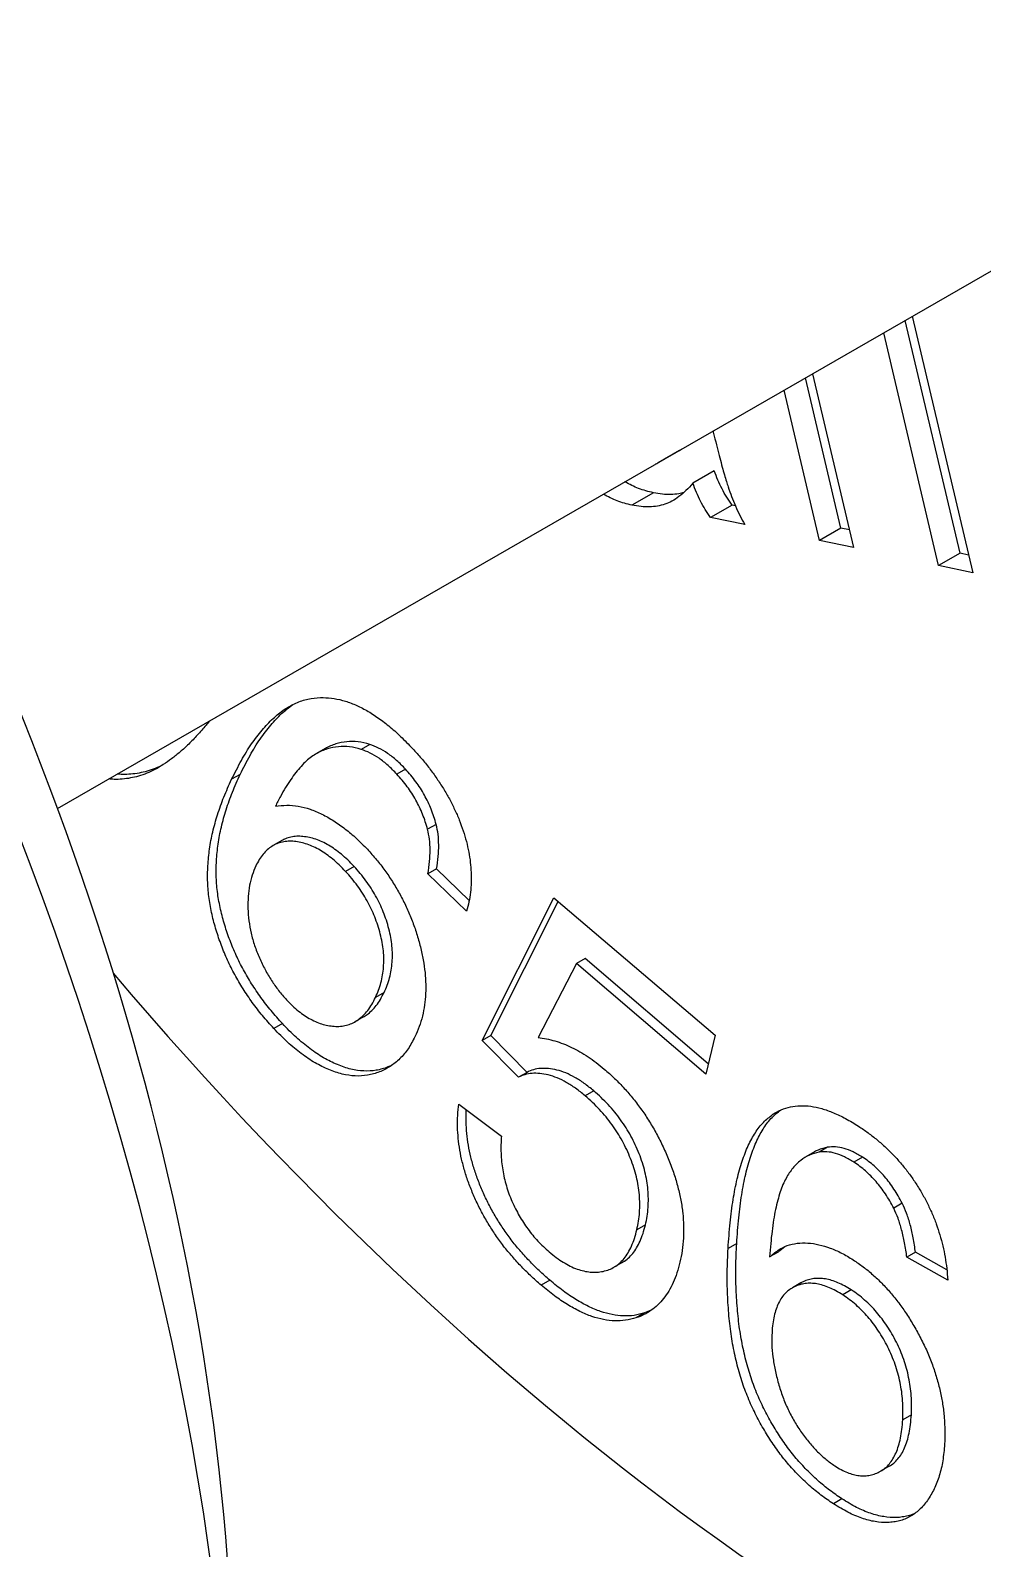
# Model space of a CAD drawing. Header units: millimetres. Extents: x 0 to 7722, y 0 to 5460.
# Drawn here: x 4571.55 to 4575.53, y 3546 to 3552.35 of the extents above; entities that cross this region are included whole.
import ezdxf

# ---------------------------------------------------------------- set-up
doc = ezdxf.new("R2010")
doc.units = ezdxf.units.MM
doc.header["$LTSCALE"] = 5
doc.layers.get('0').update_dxf_attribs({"linetype": 'CONTINUOUS'})

# ---------------------------------------------------------------- blocks, each defined once
blk = doc.blocks.new('RWFWFWEWEFWEFWEF')
for p, q in [((61.1608, -85.1669), (66.2804, -82.2188)), ((64.9332, -84.0999), (64.7038, -83.1266)), ((64.7334, -83.1096), (64.9861, -84.1817)), ((64.8434, -84.1516), (64.614, -83.1784)), ((64.4354, -83.9947), (64.2873, -83.3665)), ((64.3169, -83.3494), (64.4883, -84.0765)), ((64.3456, -84.0464), (64.1975, -83.4182)), ((63.7609, -83.6701), (63.6711, -83.7218)), ((63.9061, -83.7558), (63.8163, -83.8075)), ((63.6517, -83.8472), (63.5619, -83.8989)), ((63.9804, -83.8985), (63.8906, -83.9502)), ((64.0333, -83.9804), (63.8906, -83.9502)), ((63.9942, -83.9014), (63.9804, -83.8985)), ((64.4354, -83.9947), (64.3456, -84.0464)), ((64.4708, -84.0021), (64.4354, -83.9947)), ((64.4883, -84.0765), (64.3456, -84.0464)), ((64.9332, -84.0999), (64.8434, -84.1516)), ((64.9686, -84.1073), (64.9332, -84.0999)), ((64.9861, -84.1817), (64.8434, -84.1516)), ((62.4659, -84.8988), (62.43, -84.9195)), ((62.2798, -84.9166), (62.2439, -84.9372)), ((61.925, -85.024), (61.8891, -85.0447)), ((62.6158, -85.0026), (62.5799, -85.0233)), ((62.7439, -85.2331), (62.7079, -85.2538)), ((62.0992, -85.3007), (62.0632, -85.3213)), ((62.4011, -85.409), (62.3651, -85.4297)), ((62.7454, -85.4189), (62.7095, -85.4396)), ((62.8708, -85.5965), (62.7095, -85.4396)), ((62.8817, -85.5514), (62.7454, -85.4189)), ((62.9362, -86.1361), (63.235, -85.5396)), ((63.235, -85.5396), (63.9092, -86.1148)), ((62.9721, -86.1155), (63.2529, -85.5549)), ((63.3299, -85.8148), (63.1694, -86.1235)), ((63.3658, -85.7941), (63.3299, -85.8148)), ((63.871, -86.2765), (63.3299, -85.8148)), ((63.8811, -86.2338), (63.3658, -85.7941)), ((62.5262, -85.9356), (62.4903, -85.9563)), ((62.4402, -86.0379), (62.4043, -86.0585)), ((62.1011, -86.0655), (62.0652, -86.0862)), ((62.9721, -86.1155), (62.9362, -86.1361)), ((63.0877, -86.2903), (62.9362, -86.1361)), ((63.1236, -86.2696), (62.9721, -86.1155)), ((63.9092, -86.1148), (63.871, -86.2765)), ((63.1236, -86.2696), (63.0877, -86.2903)), ((63.4022, -86.3469), (63.3663, -86.3675)), ((62.8381, -86.4019), (63.0164, -86.5358)), ((64.1778, -86.4298), (64.1495, -86.4461)), ((64.3252, -86.6015), (64.2892, -86.6222)), ((64.3796, -86.5825), (64.3437, -86.6032)), ((64.5257, -86.6242), (64.4898, -86.6449)), ((64.6917, -86.8168), (64.6557, -86.8375)), ((63.6182, -86.9069), (63.5822, -86.9276)), ((63.9996, -86.9849), (63.9637, -87.0056)), ((64.1733, -87.0206), (64.1374, -87.0413)), ((64.7468, -87.0217), (64.7109, -87.0424)), ((64.8814, -87.1376), (64.7109, -87.0424)), ((64.8779, -87.095), (64.7468, -87.0217)), ((63.5213, -87.0643), (63.4854, -87.085)), ((63.2188, -87.1386), (63.1829, -87.1592)), ((64.2683, -87.1494), (64.2324, -87.1701)), ((64.4787, -87.1791), (64.4428, -87.1997)), ((63.6146, -87.2749), (63.5787, -87.2956)), ((64.7295, -87.7012), (64.6935, -87.7219)), ((64.637, -87.9158), (64.601, -87.9365)), ((64.4396, -88.0523), (64.4037, -88.073))]:
    blk.add_line(p, q)
for centre, major_axis, start_param, end_param in [((68.9568, -77.8498), (-5.4885, 9.5309), 3.141593, 6.283185), ((65.1851, -80.0218), (-5.4885, 9.5309), 2.354261, 7.070517), ((64.8258, -80.2286), (-5.2349, 9.0906), 1.877073, 7.547705), ((55.1608, -85.7944), (4.7533, -8.2542), 0, 3.141593), ((64.8258, -80.2286), (-1.3864, 2.4075), 2.651007, 6.773771), ((55.7894, -85.4324), (4.3096, -7.4838), 0.787332, 2.354261)]:
    blk.add_ellipse(centre, major_axis=major_axis, ratio=0.578093, start_param=start_param, end_param=end_param)
for points, knots in [([(63.9007, -83.5891), (63.9024, -83.5962), (63.908, -83.6193), (63.9173, -83.6569), (63.9287, -83.7), (63.9385, -83.7379), (63.9477, -83.7708), (63.9559, -83.7985), (63.9655, -83.8286), (63.978, -83.8627), (63.9942, -83.9024), (64.0126, -83.9418), (64.0264, -83.9675), (64.0333, -83.9804)], [0.1880342, 0.1880342, 0.1880342, 0.1880342, 0.2323047, 0.3323234, 0.4218196, 0.5001431, 0.5679854, 0.6253447, 0.6716468, 0.7537577, 0.8358616, 0.9173808, 1, 1, 1, 1]), ([(63.7609, -83.6701), (63.7633, -83.6687), (63.7663, -83.6669), (63.7691, -83.665), (63.7697, -83.6646)], [0.49886988, 0.49886988, 0.49886988, 0.49886988, 0.53613204, 0.54476832, 0.54476832, 0.54476832, 0.54476832]), ([(63.6622, -83.7264), (63.6678, -83.7238), (63.6737, -83.7204), (63.6793, -83.7167), (63.6799, -83.7163)], [0.45438119, 0.45438119, 0.45438119, 0.45438119, 0.53613204, 0.54476832, 0.54476832, 0.54476832, 0.54476832]), ([(63.9804, -83.8985), (63.9728, -83.8876), (63.9577, -83.8658), (63.9378, -83.8307), (63.9202, -83.7938), (63.9108, -83.7686), (63.9061, -83.7558)], [0, 0, 0, 0, 0.245651, 0.491848, 0.74177, 1, 1, 1, 1]), ([(63.6517, -83.8472), (63.6412, -83.8447), (63.6208, -83.8398), (63.5905, -83.8298), (63.5614, -83.817), (63.5421, -83.807), (63.5326, -83.8014), (63.5323, -83.8013)], [0, 0, 0, 0, 0.0786643, 0.1525861, 0.2228514, 0.2897325, 0.2915725, 0.2915725, 0.2915725, 0.2915725]), ([(63.8163, -83.8075), (63.8068, -83.818), (63.7887, -83.8383), (63.7597, -83.8634), (63.7303, -83.8825), (63.7001, -83.8957), (63.6687, -83.9038), (63.6352, -83.9069), (63.5997, -83.9059), (63.5746, -83.9012), (63.5619, -83.8989)], [0, 0, 0, 0, 0.149649, 0.288318, 0.415394, 0.533751, 0.647854, 0.762534, 0.879627, 1, 1, 1, 1]), ([(63.8906, -83.9502), (63.883, -83.9393), (63.8679, -83.9175), (63.848, -83.8824), (63.8304, -83.8455), (63.821, -83.8203), (63.8163, -83.8075)], [0, 0, 0, 0, 0.245651, 0.491848, 0.74177, 1, 1, 1, 1]), ([(63.5619, -83.8989), (63.5514, -83.8964), (63.531, -83.8915), (63.5007, -83.8815), (63.4716, -83.8687), (63.4523, -83.8587), (63.4428, -83.8531), (63.4425, -83.853)], [0, 0, 0, 0, 0.0786643, 0.1525861, 0.2228514, 0.2897325, 0.2915725, 0.2915725, 0.2915725, 0.2915725]), ([(63.7786, -83.8466), (63.7719, -83.8485), (63.7546, -83.8525), (63.725, -83.8551), (63.6895, -83.8542), (63.6644, -83.8495), (63.6517, -83.8472)], [0.5734932, 0.5734932, 0.5734932, 0.5734932, 0.647854, 0.7625336, 0.8796267, 1, 1, 1, 1]), ([(61.8891, -85.0447), (61.9024, -85.0179), (61.928, -84.9662), (61.9707, -84.8977), (62.0147, -84.8392), (62.0601, -84.7909), (62.1071, -84.7526), (62.1561, -84.7255), (62.2062, -84.7073), (62.2424, -84.7044), (62.26, -84.7029)], [0, 0, 0, 0, 0.158183, 0.305584, 0.442381, 0.569452, 0.687879, 0.798366, 0.901858, 1, 1, 1, 1]), ([(62.26, -84.7029), (62.2752, -84.7033), (62.3052, -84.7041), (62.3522, -84.7134), (62.3998, -84.7301), (62.448, -84.7531), (62.4968, -84.7839), (62.5463, -84.8208), (62.5962, -84.8655), (62.6288, -84.8992), (62.6455, -84.9164)], [0, 0, 0, 0, 0.126676, 0.249685, 0.370614, 0.490308, 0.612149, 0.736627, 0.865305, 1, 1, 1, 1]), ([(61.925, -85.024), (61.9383, -84.9973), (61.9639, -84.9455), (62.0066, -84.877), (62.0506, -84.8185), (62.0961, -84.7702), (62.129, -84.7434), (62.1461, -84.7319), (62.1467, -84.7315)], [0, 0, 0, 0, 0.1581831, 0.3055842, 0.4423812, 0.5694523, 0.6878787, 0.6919339, 0.6919339, 0.6919339, 0.6919339]), ([(61.782, -84.8186), (61.7699, -84.8326), (61.7465, -84.8599), (61.7105, -84.8974), (61.6745, -84.9302), (61.639, -84.9588), (61.6042, -84.9836), (61.5695, -85.004), (61.535, -85.0199), (61.5009, -85.032), (61.4666, -85.0396), (61.4326, -85.0447), (61.4021, -85.0455), (61.3828, -85.0442), (61.3753, -85.0434)], [0, 0, 0, 0, 0.0640625, 0.1246288, 0.182209, 0.2364315, 0.2875191, 0.3356661, 0.3810065, 0.4237989, 0.4644625, 0.503657, 0.5416765, 0.5656625, 0.5656625, 0.5656625, 0.5656625]), ([(62.4659, -84.8988), (62.4497, -84.8946), (62.4165, -84.8859), (62.3694, -84.8867), (62.3232, -84.8956), (62.2942, -84.9083), (62.2801, -84.9164), (62.2798, -84.9166)], [0, 0, 0, 0, 0.0926893, 0.1885276, 0.2898869, 0.3978017, 0.3997522, 0.3997522, 0.3997522, 0.3997522]), ([(62.6158, -85.0026), (62.6035, -84.9901), (62.5792, -84.9654), (62.5413, -84.9355), (62.5032, -84.9127), (62.4784, -84.9035), (62.4659, -84.8988)], [0, 0, 0, 0, 0.258174, 0.507545, 0.752817, 1, 1, 1, 1]), ([(62.43, -84.9195), (62.4137, -84.9153), (62.3806, -84.9066), (62.3335, -84.9074), (62.2872, -84.9163), (62.2506, -84.9324), (62.222, -84.9509), (62.1999, -84.9686), (62.1786, -84.991), (62.1568, -85.0166), (62.1354, -85.0464), (62.1136, -85.0793), (62.0926, -85.117), (62.0789, -85.1437), (62.0718, -85.1575)], [0, 0, 0, 0, 0.092689, 0.188528, 0.289887, 0.397802, 0.456119, 0.519111, 0.586465, 0.658926, 0.736242, 0.818915, 0.906685, 1, 1, 1, 1]), ([(62.5799, -85.0233), (62.5675, -85.0108), (62.5433, -84.9861), (62.5053, -84.9561), (62.4673, -84.9334), (62.4425, -84.9242), (62.43, -84.9195)], [0, 0, 0, 0, 0.258174, 0.507545, 0.752817, 1, 1, 1, 1]), ([(62.6455, -84.9164), (62.6577, -84.9299), (62.6816, -84.9563), (62.7152, -84.9981), (62.746, -85.0403), (62.774, -85.083), (62.7992, -85.1263), (62.8212, -85.1703), (62.8407, -85.2148), (62.857, -85.2596), (62.8705, -85.3045), (62.8804, -85.3488), (62.8871, -85.3922), (62.8903, -85.4348), (62.8906, -85.4767), (62.8873, -85.5177), (62.8812, -85.5582), (62.8743, -85.5835), (62.8708, -85.5965)], [0, 0, 0, 0, 0.069189, 0.135328, 0.199507, 0.261505, 0.321837, 0.381503, 0.440795, 0.500601, 0.560089, 0.619831, 0.679466, 0.739557, 0.801573, 0.865088, 0.931012, 1, 1, 1, 1]), ([(61.6016, -84.9846), (61.5913, -84.9898), (61.5699, -84.9996), (61.5369, -85.0113), (61.5025, -85.0189), (61.4686, -85.024), (61.438, -85.0248), (61.4187, -85.0235), (61.4112, -85.0227)], [0.3395112, 0.3395112, 0.3395112, 0.3395112, 0.3810065, 0.4237989, 0.4644625, 0.503657, 0.5416765, 0.5656625, 0.5656625, 0.5656625, 0.5656625]), ([(62.1011, -86.0655), (62.0852, -86.0479), (62.0542, -86.0132), (62.0111, -85.9574), (61.9723, -85.9001), (61.9376, -85.8411), (61.9071, -85.7805), (61.8813, -85.7181), (61.8593, -85.654), (61.8417, -85.5884), (61.8294, -85.5212), (61.8237, -85.4529), (61.825, -85.3838), (61.8318, -85.3132), (61.8455, -85.2418), (61.866, -85.1698), (61.8922, -85.096), (61.9138, -85.0486), (61.925, -85.024)], [0, 0, 0, 0, 0.055577, 0.108974, 0.160986, 0.211988, 0.262616, 0.31373, 0.366139, 0.420065, 0.476176, 0.535716, 0.599343, 0.667855, 0.741779, 0.821611, 0.907394, 1, 1, 1, 1]), ([(62.7079, -85.2538), (62.7049, -85.2432), (62.699, -85.2222), (62.6873, -85.191), (62.6743, -85.1606), (62.6587, -85.1313), (62.6419, -85.1027), (62.6229, -85.075), (62.6023, -85.0483), (62.5874, -85.0317), (62.5799, -85.0233)], [0, 0, 0, 0, 0.129162, 0.254154, 0.377642, 0.498754, 0.620428, 0.743291, 0.870763, 1, 1, 1, 1]), ([(62.7439, -85.2331), (62.7408, -85.2225), (62.7349, -85.2015), (62.7233, -85.1703), (62.7102, -85.1399), (62.6946, -85.1106), (62.6778, -85.082), (62.6589, -85.0544), (62.6382, -85.0276), (62.6233, -85.011), (62.6158, -85.0026)], [0, 0, 0, 0, 0.129162, 0.254154, 0.377642, 0.498754, 0.620428, 0.743291, 0.870763, 1, 1, 1, 1]), ([(62.0652, -86.0862), (62.0493, -86.0685), (62.0183, -86.0339), (61.9752, -85.9781), (61.9363, -85.9208), (61.9017, -85.8617), (61.8712, -85.8012), (61.8454, -85.7387), (61.8233, -85.6747), (61.8058, -85.609), (61.7935, -85.5418), (61.7878, -85.4735), (61.789, -85.4045), (61.7959, -85.3339), (61.8096, -85.2625), (61.8301, -85.1905), (61.8562, -85.1167), (61.8779, -85.0693), (61.8891, -85.0447)], [0, 0, 0, 0, 0.055577, 0.108974, 0.160986, 0.211988, 0.262616, 0.31373, 0.366139, 0.420065, 0.476176, 0.535716, 0.599343, 0.667855, 0.741779, 0.821611, 0.907394, 1, 1, 1, 1]), ([(62.0718, -85.1575), (62.0875, -85.1555), (62.1181, -85.1516), (62.1668, -85.1559), (62.2161, -85.1682), (62.2659, -85.189), (62.3154, -85.2173), (62.3638, -85.2516), (62.4112, -85.291), (62.4412, -85.3219), (62.4563, -85.3374)], [0, 0, 0, 0, 0.136278, 0.266497, 0.392696, 0.51711, 0.639661, 0.760085, 0.879717, 1, 1, 1, 1]), ([(62.4011, -85.409), (62.3922, -85.3998), (62.3748, -85.3817), (62.3479, -85.358), (62.3211, -85.3372), (62.2942, -85.32), (62.2674, -85.3057), (62.2404, -85.2948), (62.2136, -85.2876), (62.1869, -85.2833), (62.1609, -85.2823), (62.1367, -85.2861), (62.1159, -85.2919), (62.104, -85.2979), (62.0992, -85.3007)], [0, 0, 0, 0, 0.0622345, 0.1224217, 0.1814622, 0.2396905, 0.2979573, 0.3567379, 0.417321, 0.4790977, 0.5420216, 0.6038346, 0.6660781, 0.7104404, 0.7104404, 0.7104404, 0.7104404]), ([(62.7095, -85.4396), (62.7122, -85.4226), (62.7171, -85.3908), (62.7189, -85.3423), (62.7172, -85.2976), (62.7109, -85.2678), (62.7079, -85.2538)], [0, 0, 0, 0, 0.300909, 0.563797, 0.796129, 1, 1, 1, 1]), ([(62.7454, -85.4189), (62.7481, -85.4019), (62.7531, -85.3701), (62.7549, -85.3216), (62.7532, -85.2769), (62.7468, -85.2471), (62.7439, -85.2331)], [0, 0, 0, 0, 0.300909, 0.563797, 0.796129, 1, 1, 1, 1]), ([(62.3651, -85.4297), (62.3563, -85.4205), (62.3389, -85.4024), (62.312, -85.3787), (62.2852, -85.3579), (62.2583, -85.3407), (62.2314, -85.3263), (62.2045, -85.3155), (62.1777, -85.3083), (62.1509, -85.304), (62.125, -85.303), (62.1008, -85.3068), (62.0777, -85.3132), (62.0569, -85.3246), (62.0373, -85.3389), (62.0201, -85.3582), (62.0035, -85.38), (61.9947, -85.3976), (61.9902, -85.4066)], [0, 0, 0, 0, 0.062235, 0.122422, 0.181462, 0.239691, 0.297957, 0.356738, 0.417321, 0.479098, 0.542022, 0.603835, 0.666078, 0.728672, 0.793135, 0.85939, 0.928214, 1, 1, 1, 1]), ([(62.4563, -85.3374), (62.4691, -85.3516), (62.4942, -85.3796), (62.5292, -85.425), (62.5612, -85.4718), (62.59, -85.5205), (62.616, -85.5707), (62.6386, -85.6227), (62.6585, -85.6763), (62.6747, -85.731), (62.6879, -85.7859), (62.6963, -85.8393), (62.7006, -85.8911), (62.7003, -85.9409), (62.6957, -85.9891), (62.6866, -86.0351), (62.6734, -86.0796), (62.6613, -86.1068), (62.6552, -86.1207)], [0, 0, 0, 0, 0.061856, 0.121531, 0.180529, 0.238594, 0.296928, 0.356036, 0.416266, 0.478939, 0.542168, 0.604512, 0.666597, 0.729962, 0.793955, 0.860115, 0.92844, 1, 1, 1, 1]), ([(61.9902, -85.4066), (61.9847, -85.4192), (61.9739, -85.4442), (61.9636, -85.4873), (61.9577, -85.534), (61.9565, -85.5837), (61.9602, -85.6353), (61.9692, -85.6875), (61.984, -85.7395), (62.004, -85.7906), (62.028, -85.8397), (62.055, -85.8857), (62.085, -85.9284), (62.1071, -85.9535), (62.1182, -85.9661)], [0, 0, 0, 0, 0.08961, 0.178555, 0.267446, 0.35735, 0.446119, 0.530252, 0.612007, 0.693237, 0.773026, 0.849343, 0.924465, 1, 1, 1, 1]), ([(62.5262, -85.9356), (62.5307, -85.9257), (62.5395, -85.9063), (62.5493, -85.8749), (62.5565, -85.8428), (62.5599, -85.8095), (62.5616, -85.7762), (62.5594, -85.7415), (62.5545, -85.7062), (62.5465, -85.6703), (62.536, -85.6344), (62.5234, -85.5993), (62.5085, -85.565), (62.491, -85.5319), (62.4721, -85.4994), (62.4504, -85.4682), (62.4268, -85.4376), (62.4097, -85.4186), (62.4011, -85.409)], [0, 0, 0, 0, 0.075692, 0.147864, 0.216983, 0.282781, 0.346518, 0.408742, 0.469756, 0.530879, 0.590974, 0.649367, 0.706799, 0.763446, 0.820571, 0.878318, 0.938368, 1, 1, 1, 1]), ([(62.4903, -85.9563), (62.4948, -85.9464), (62.5035, -85.927), (62.5134, -85.8956), (62.5205, -85.8635), (62.524, -85.8302), (62.5257, -85.7969), (62.5235, -85.7622), (62.5186, -85.7269), (62.5105, -85.6909), (62.5001, -85.6551), (62.4875, -85.6199), (62.4726, -85.5857), (62.4551, -85.5526), (62.4362, -85.5201), (62.4145, -85.4889), (62.3909, -85.4583), (62.3738, -85.4393), (62.3651, -85.4297)], [0, 0, 0, 0, 0.075692, 0.147864, 0.216983, 0.282781, 0.346518, 0.408742, 0.469756, 0.530879, 0.590974, 0.649367, 0.706799, 0.763446, 0.820571, 0.878318, 0.938368, 1, 1, 1, 1]), ([(62.1182, -85.9661), (62.1265, -85.9746), (62.1428, -85.9915), (62.1682, -86.0134), (62.1938, -86.0329), (62.2196, -86.0479), (62.2456, -86.0603), (62.2718, -86.0696), (62.2982, -86.0755), (62.3246, -86.0779), (62.3505, -86.0771), (62.3749, -86.0718), (62.398, -86.0628), (62.4194, -86.0493), (62.4394, -86.0321), (62.4584, -86.0112), (62.4752, -85.9855), (62.4852, -85.9662), (62.4903, -85.9563)], [0, 0, 0, 0, 0.056761, 0.112415, 0.167036, 0.221938, 0.277134, 0.333793, 0.392467, 0.453769, 0.516473, 0.578977, 0.643128, 0.708491, 0.776735, 0.847515, 0.921628, 1, 1, 1, 1]), ([(62.4402, -86.0379), (62.4452, -86.035), (62.4573, -86.027), (62.4754, -86.0114), (62.4943, -85.9905), (62.5112, -85.9649), (62.5211, -85.9455), (62.5262, -85.9356)], [0.6632301, 0.6632301, 0.6632301, 0.6632301, 0.7084906, 0.7767346, 0.8475154, 0.9216281, 1, 1, 1, 1]), ([(62.6552, -86.1207), (62.646, -86.1381), (62.6281, -86.1725), (62.5927, -86.2132), (62.5528, -86.2462), (62.5073, -86.2692), (62.4582, -86.2833), (62.4061, -86.2865), (62.3514, -86.2784), (62.3045, -86.2628), (62.2663, -86.245), (62.2376, -86.23), (62.2088, -86.2118), (62.18, -86.1915), (62.1512, -86.1685), (62.1224, -86.1439), (62.0937, -86.1161), (62.0748, -86.0963), (62.0652, -86.0862)], [0, 0, 0, 0, 0.089448, 0.17658, 0.262783, 0.34937, 0.434271, 0.516141, 0.595381, 0.674905, 0.714548, 0.754359, 0.794002, 0.833946, 0.874385, 0.915306, 0.95698, 1, 1, 1, 1]), ([(62.5577, -86.2405), (62.5526, -86.2429), (62.532, -86.2517), (62.4941, -86.2626), (62.442, -86.2658), (62.3874, -86.2577), (62.3404, -86.2422), (62.3022, -86.2243), (62.2735, -86.2093), (62.2447, -86.1911), (62.2159, -86.1708), (62.1872, -86.1479), (62.1583, -86.1232), (62.1296, -86.0954), (62.1107, -86.0756), (62.1011, -86.0655)], [0.3208471, 0.3208471, 0.3208471, 0.3208471, 0.3493699, 0.4342715, 0.5161406, 0.5953806, 0.6749051, 0.7145479, 0.7543593, 0.7940021, 0.8339457, 0.8743854, 0.9153061, 0.9569795, 1, 1, 1, 1]), ([(63.1694, -86.1235), (63.1812, -86.1252), (63.2043, -86.1284), (63.2398, -86.138), (63.2748, -86.1494), (63.3096, -86.165), (63.3442, -86.1825), (63.3786, -86.2041), (63.4127, -86.228), (63.4351, -86.2466), (63.4463, -86.2558)], [0, 0, 0, 0, 0.133306, 0.262638, 0.389552, 0.512972, 0.635222, 0.756595, 0.878529, 1, 1, 1, 1]), ([(63.3663, -86.3675), (63.3531, -86.3568), (63.3271, -86.3356), (63.2878, -86.3107), (63.2494, -86.2918), (63.2122, -86.2796), (63.177, -86.2735), (63.1442, -86.2731), (63.1141, -86.2781), (63.0965, -86.2862), (63.0877, -86.2903)], [0, 0, 0, 0, 0.135066, 0.264945, 0.391706, 0.518497, 0.643826, 0.763876, 0.882277, 1, 1, 1, 1]), ([(63.4022, -86.3469), (63.389, -86.3361), (63.363, -86.3149), (63.3237, -86.29), (63.2853, -86.2711), (63.2482, -86.2589), (63.2129, -86.2528), (63.1801, -86.2525), (63.15, -86.2574), (63.1324, -86.2655), (63.1236, -86.2696)], [0, 0, 0, 0, 0.135066, 0.264945, 0.391706, 0.518497, 0.643826, 0.763876, 0.882277, 1, 1, 1, 1]), ([(63.4463, -86.2558), (63.4607, -86.2686), (63.4892, -86.2937), (63.5298, -86.3354), (63.5677, -86.3798), (63.6029, -86.4265), (63.6358, -86.4754), (63.6655, -86.527), (63.6928, -86.5809), (63.7169, -86.6368), (63.7381, -86.6934), (63.7544, -86.7494), (63.7672, -86.8047), (63.7749, -86.8588), (63.7785, -86.9118), (63.7775, -86.9637), (63.7727, -87.0148), (63.7659, -87.047), (63.7625, -87.0633)], [0, 0, 0, 0, 0.063863, 0.125965, 0.186279, 0.246012, 0.305432, 0.365078, 0.425981, 0.488579, 0.551408, 0.613296, 0.67457, 0.736707, 0.799559, 0.863762, 0.930648, 1, 1, 1, 1]), ([(63.6182, -86.9069), (63.6208, -86.895), (63.6259, -86.8717), (63.63, -86.835), (63.6308, -86.7979), (63.6294, -86.7608), (63.6247, -86.7233), (63.6168, -86.6854), (63.6061, -86.6475), (63.5926, -86.6095), (63.5763, -86.5722), (63.5582, -86.5357), (63.5373, -86.5009), (63.5145, -86.4674), (63.4898, -86.4347), (63.4625, -86.4039), (63.4332, -86.3743), (63.4128, -86.3562), (63.4022, -86.3469)], [0, 0, 0, 0, 0.072792, 0.14197, 0.208059, 0.271936, 0.333877, 0.394035, 0.454284, 0.514148, 0.573759, 0.632339, 0.690505, 0.748948, 0.808691, 0.870247, 0.933466, 1, 1, 1, 1]), ([(63.1829, -87.1592), (63.1679, -87.1461), (63.1385, -87.1204), (63.0965, -87.0784), (63.0575, -87.0349), (63.0209, -86.9905), (62.9879, -86.9438), (62.9574, -86.896), (62.9295, -86.8467), (62.9053, -86.7961), (62.8842, -86.7451), (62.8661, -86.6943), (62.8525, -86.6441), (62.8418, -86.5942), (62.8355, -86.5452), (62.8325, -86.4965), (62.833, -86.4482), (62.8364, -86.4175), (62.8381, -86.4019)], [0, 0, 0, 0, 0.070602, 0.138398, 0.203588, 0.266633, 0.328454, 0.38915, 0.449594, 0.510426, 0.57082, 0.630048, 0.68941, 0.748712, 0.809008, 0.870334, 0.934107, 1, 1, 1, 1]), ([(63.2188, -87.1386), (63.2038, -87.1254), (63.1744, -87.0997), (63.1324, -87.0577), (63.0934, -87.0142), (63.0568, -86.9698), (63.0238, -86.9231), (62.9933, -86.8753), (62.9654, -86.8261), (62.9412, -86.7754), (62.9201, -86.7244), (62.902, -86.6736), (62.8884, -86.6234), (62.8777, -86.5735), (62.8714, -86.5245), (62.8684, -86.4758), (62.8688, -86.4432), (62.8698, -86.4267), (62.8698, -86.4257)], [0, 0, 0, 0, 0.0706019, 0.1383982, 0.2035877, 0.2666325, 0.3284544, 0.3891502, 0.4495939, 0.5104258, 0.5708198, 0.6300483, 0.6894102, 0.7487123, 0.8090084, 0.8703344, 0.9341073, 0.9379973, 0.9379973, 0.9379973, 0.9379973]), ([(63.5822, -86.9276), (63.5848, -86.9157), (63.5899, -86.8924), (63.594, -86.8557), (63.5949, -86.8185), (63.5935, -86.7815), (63.5888, -86.744), (63.5809, -86.7061), (63.5701, -86.6682), (63.5566, -86.6301), (63.5404, -86.5928), (63.5223, -86.5564), (63.5014, -86.5216), (63.4786, -86.4881), (63.4539, -86.4553), (63.4266, -86.4246), (63.3973, -86.395), (63.3768, -86.3768), (63.3663, -86.3675)], [0, 0, 0, 0, 0.072792, 0.14197, 0.208059, 0.271936, 0.333877, 0.394035, 0.454284, 0.514148, 0.573759, 0.632339, 0.690505, 0.748948, 0.808691, 0.870247, 0.933466, 1, 1, 1, 1]), ([(63.9996, -86.9849), (64.0021, -86.9489), (64.0069, -86.8793), (64.0195, -86.7823), (64.036, -86.6958), (64.0572, -86.6202), (64.0824, -86.5551), (64.1121, -86.501), (64.1449, -86.4576), (64.1708, -86.4369), (64.1831, -86.4272)], [0, 0, 0, 0, 0.1581166, 0.3052816, 0.4425654, 0.5697914, 0.6884883, 0.798583, 0.9021862, 0.994229, 0.994229, 0.994229, 0.994229]), ([(64.1495, -86.4461), (64.1612, -86.4389), (64.1843, -86.4248), (64.2235, -86.4129), (64.2649, -86.4077), (64.3089, -86.4103), (64.3554, -86.4201), (64.4043, -86.4375), (64.4559, -86.4619), (64.4909, -86.4837), (64.5089, -86.4948)], [0, 0, 0, 0, 0.126344, 0.249375, 0.369672, 0.490266, 0.611443, 0.736236, 0.864768, 1, 1, 1, 1]), ([(63.9637, -87.0056), (63.9662, -86.9696), (63.971, -86.9), (63.9836, -86.803), (64.0001, -86.7164), (64.0213, -86.6409), (64.0464, -86.5757), (64.0762, -86.5217), (64.1096, -86.4774), (64.1364, -86.4563), (64.1495, -86.4461)], [0, 0, 0, 0, 0.158117, 0.305282, 0.442565, 0.569791, 0.688488, 0.798583, 0.902186, 1, 1, 1, 1]), ([(63.0164, -86.5358), (63.0156, -86.5478), (63.0141, -86.5713), (63.0144, -86.6072), (63.0168, -86.6424), (63.0214, -86.6769), (63.0276, -86.7107), (63.0367, -86.744), (63.0472, -86.7766), (63.0602, -86.8085), (63.0748, -86.8393), (63.0907, -86.8691), (63.1082, -86.8973), (63.1269, -86.9246), (63.1469, -86.9507), (63.1687, -86.9751), (63.1917, -86.9984), (63.2078, -87.0127), (63.2159, -87.0199)], [0, 0, 0, 0, 0.078125, 0.152359, 0.223071, 0.29002, 0.354395, 0.416671, 0.477405, 0.536618, 0.595439, 0.652639, 0.709011, 0.765301, 0.82237, 0.879786, 0.939041, 1, 1, 1, 1]), ([(64.5089, -86.4948), (64.5222, -86.5038), (64.5483, -86.5212), (64.5864, -86.551), (64.6224, -86.5827), (64.6564, -86.6164), (64.6884, -86.6523), (64.7185, -86.6899), (64.7463, -86.7299), (64.7721, -86.7716), (64.7956, -86.8146), (64.8161, -86.8587), (64.8341, -86.9035), (64.8491, -86.9491), (64.8616, -86.9954), (64.871, -87.0424), (64.878, -87.0902), (64.8802, -87.1216), (64.8814, -87.1376)], [0, 0, 0, 0, 0.069247, 0.135128, 0.199169, 0.26118, 0.32167, 0.381509, 0.440626, 0.500592, 0.560226, 0.619483, 0.679103, 0.739547, 0.80143, 0.865243, 0.930954, 1, 1, 1, 1]), ([(64.3437, -86.6032), (64.3299, -86.6064), (64.302, -86.6131), (64.2658, -86.6366), (64.2329, -86.6691), (64.2093, -86.7048), (64.1923, -86.7389), (64.1812, -86.7699), (64.1707, -86.8045), (64.1612, -86.8433), (64.1535, -86.8867), (64.147, -86.9345), (64.1414, -86.9862), (64.1388, -87.0226), (64.1374, -87.0413)], [0, 0, 0, 0, 0.092567, 0.188181, 0.289051, 0.397502, 0.456014, 0.518677, 0.585963, 0.658464, 0.735829, 0.818474, 0.906732, 1, 1, 1, 1]), ([(64.3796, -86.5825), (64.3658, -86.5857), (64.3468, -86.5903), (64.3298, -86.5989), (64.3252, -86.6015)], [0, 0, 0, 0, 0.0925671, 0.1283865, 0.1283865, 0.1283865, 0.1283865]), ([(64.4898, -86.6449), (64.4765, -86.637), (64.4505, -86.6214), (64.4124, -86.607), (64.3763, -86.6), (64.3545, -86.6021), (64.3437, -86.6032)], [0, 0, 0, 0, 0.260269, 0.508251, 0.753839, 1, 1, 1, 1]), ([(64.5257, -86.6242), (64.5124, -86.6163), (64.4864, -86.6007), (64.4483, -86.5864), (64.4122, -86.5793), (64.3905, -86.5814), (64.3796, -86.5825)], [0, 0, 0, 0, 0.260269, 0.508251, 0.753839, 1, 1, 1, 1]), ([(64.6557, -86.8375), (64.6503, -86.8272), (64.6396, -86.8068), (64.6215, -86.7778), (64.6023, -86.7508), (64.5821, -86.7257), (64.5607, -86.7022), (64.5381, -86.6812), (64.5143, -86.6617), (64.4981, -86.6506), (64.4898, -86.6449)], [0, 0, 0, 0, 0.129207, 0.255411, 0.377961, 0.499348, 0.620841, 0.744055, 0.870063, 1, 1, 1, 1]), ([(64.6917, -86.8168), (64.6862, -86.8065), (64.6755, -86.7861), (64.6574, -86.7572), (64.6382, -86.7301), (64.618, -86.705), (64.5967, -86.6815), (64.574, -86.6605), (64.5503, -86.641), (64.534, -86.6299), (64.5257, -86.6242)], [0, 0, 0, 0, 0.129207, 0.255411, 0.377961, 0.499348, 0.620841, 0.744055, 0.870063, 1, 1, 1, 1]), ([(64.7109, -87.0424), (64.7081, -87.0223), (64.7029, -86.9848), (64.6901, -86.9301), (64.6757, -86.8814), (64.6621, -86.8515), (64.6557, -86.8375)], [0, 0, 0, 0, 0.301278, 0.564178, 0.797202, 1, 1, 1, 1]), ([(64.7468, -87.0217), (64.744, -87.0017), (64.7389, -86.9641), (64.726, -86.9094), (64.7116, -86.8607), (64.698, -86.8308), (64.6917, -86.8168)], [0, 0, 0, 0, 0.301278, 0.564178, 0.797202, 1, 1, 1, 1]), ([(63.2159, -87.0199), (63.2258, -87.028), (63.2453, -87.044), (63.2748, -87.0638), (63.3039, -87.08), (63.3326, -87.0921), (63.3607, -87.1005), (63.3884, -87.105), (63.4153, -87.105), (63.4418, -87.1019), (63.4669, -87.0947), (63.4901, -87.0832), (63.5108, -87.0672), (63.5297, -87.0478), (63.5463, -87.0238), (63.5605, -86.9956), (63.5729, -86.9636), (63.5791, -86.9397), (63.5822, -86.9276)], [0, 0, 0, 0, 0.060013, 0.118411, 0.175828, 0.232928, 0.289832, 0.347759, 0.407425, 0.468712, 0.5312, 0.59344, 0.656156, 0.720163, 0.785945, 0.854123, 0.925591, 1, 1, 1, 1]), ([(63.5213, -87.0643), (63.5227, -87.0635), (63.5315, -87.0582), (63.5467, -87.0465), (63.5656, -87.0271), (63.5822, -87.0032), (63.5964, -86.9749), (63.6088, -86.9429), (63.615, -86.9191), (63.6182, -86.9069)], [0.5816778, 0.5816778, 0.5816778, 0.5816778, 0.5934402, 0.6561561, 0.7201627, 0.785945, 0.8541231, 0.925591, 1, 1, 1, 1]), ([(64.4396, -88.0523), (64.4223, -88.0405), (64.3883, -88.0174), (64.3388, -87.9767), (64.2921, -87.932), (64.248, -87.8838), (64.207, -87.8311), (64.1685, -87.7748), (64.1334, -87.7142), (64.1003, -87.6501), (64.0711, -87.5817), (64.047, -87.5089), (64.0276, -87.4319), (64.0122, -87.3504), (64.0024, -87.265), (63.9966, -87.175), (63.9952, -87.0806), (63.9981, -87.0176), (63.9996, -86.9849)], [0, 0, 0, 0, 0.055425, 0.108851, 0.161004, 0.21191, 0.262644, 0.313864, 0.366311, 0.42021, 0.47659, 0.535943, 0.599504, 0.667959, 0.741961, 0.821554, 0.907439, 1, 1, 1, 1]), ([(64.1374, -87.0413), (64.1488, -87.0313), (64.1711, -87.0119), (64.2099, -86.9926), (64.2518, -86.9826), (64.2964, -86.9814), (64.3428, -86.9887), (64.3902, -87.0029), (64.4382, -87.0234), (64.4705, -87.0433), (64.4866, -87.0532)], [0, 0, 0, 0, 0.136399, 0.266173, 0.392777, 0.517413, 0.640287, 0.759839, 0.879798, 1, 1, 1, 1]), ([(64.4037, -88.073), (64.3864, -88.0612), (64.3524, -88.0381), (64.3029, -87.9974), (64.2562, -87.9527), (64.212, -87.9044), (64.1711, -87.8518), (64.1326, -87.7955), (64.0974, -87.7349), (64.0644, -87.6708), (64.0351, -87.6024), (64.0111, -87.5295), (63.9917, -87.4526), (63.9763, -87.3711), (63.9665, -87.2856), (63.9607, -87.1957), (63.9593, -87.1012), (63.9622, -87.0383), (63.9637, -87.0056)], [0, 0, 0, 0, 0.055425, 0.108851, 0.161004, 0.21191, 0.262644, 0.313864, 0.366311, 0.42021, 0.47659, 0.535943, 0.599504, 0.667959, 0.741961, 0.821554, 0.907439, 1, 1, 1, 1]), ([(64.4866, -87.0532), (64.5006, -87.0626), (64.5281, -87.0811), (64.5681, -87.1147), (64.6064, -87.1503), (64.6428, -87.1902), (64.6773, -87.2332), (64.7101, -87.2796), (64.7408, -87.3295), (64.7698, -87.382), (64.7957, -87.4364), (64.818, -87.4915), (64.8359, -87.5467), (64.8507, -87.6021), (64.8611, -87.6577), (64.8674, -87.7132), (64.8702, -87.769), (64.8689, -87.8051), (64.8683, -87.8234)], [0, 0, 0, 0, 0.061551, 0.121274, 0.180073, 0.237797, 0.296347, 0.355199, 0.415898, 0.478303, 0.541697, 0.603982, 0.666259, 0.729684, 0.793606, 0.85991, 0.928681, 1, 1, 1, 1]), ([(63.7625, -87.0633), (63.7585, -87.0784), (63.7507, -87.1081), (63.7352, -87.1485), (63.7165, -87.1843), (63.6948, -87.2154), (63.6703, -87.2424), (63.6429, -87.2649), (63.6126, -87.2834), (63.5901, -87.2915), (63.5787, -87.2956)], [0, 0, 0, 0, 0.132368, 0.260807, 0.386002, 0.509485, 0.631562, 0.753107, 0.87571, 1, 1, 1, 1]), ([(63.5787, -87.2956), (63.5645, -87.2996), (63.5364, -87.3074), (63.4908, -87.3095), (63.4436, -87.3039), (63.3947, -87.2911), (63.3439, -87.2695), (63.2915, -87.2404), (63.2373, -87.2043), (63.2013, -87.1745), (63.1829, -87.1592)], [0, 0, 0, 0, 0.126575, 0.249504, 0.369819, 0.489938, 0.611723, 0.736039, 0.865013, 1, 1, 1, 1]), ([(63.6146, -87.2749), (63.6004, -87.2789), (63.5724, -87.2867), (63.5268, -87.2888), (63.4796, -87.2833), (63.4306, -87.2704), (63.3798, -87.2488), (63.3274, -87.2197), (63.2733, -87.1836), (63.2372, -87.1538), (63.2188, -87.1386)], [0, 0, 0, 0, 0.126575, 0.249504, 0.369819, 0.489938, 0.611723, 0.736039, 0.865013, 1, 1, 1, 1]), ([(64.4428, -87.1997), (64.4333, -87.1939), (64.4147, -87.1823), (64.3871, -87.1691), (64.3603, -87.1593), (64.3346, -87.1531), (64.3097, -87.1507), (64.2858, -87.1517), (64.2629, -87.1566), (64.241, -87.1648), (64.2209, -87.1767), (64.203, -87.1922), (64.1873, -87.2107), (64.1744, -87.2332), (64.1639, -87.2592), (64.1557, -87.2883), (64.1497, -87.3207), (64.148, -87.3445), (64.1472, -87.3567)], [0, 0, 0, 0, 0.06201, 0.122363, 0.181041, 0.239882, 0.297692, 0.356943, 0.417047, 0.479178, 0.542224, 0.604089, 0.665917, 0.729186, 0.793307, 0.859253, 0.928065, 1, 1, 1, 1]), ([(64.4787, -87.1791), (64.4693, -87.1732), (64.4506, -87.1617), (64.423, -87.1485), (64.3962, -87.1386), (64.3705, -87.1325), (64.3456, -87.13), (64.3217, -87.1311), (64.2988, -87.1359), (64.2812, -87.1425), (64.2713, -87.1477), (64.2683, -87.1494)], [0, 0, 0, 0, 0.0620101, 0.1223631, 0.1810409, 0.2398817, 0.2976923, 0.3569432, 0.4170468, 0.479178, 0.5063239, 0.5063239, 0.5063239, 0.5063239]), ([(64.7295, -87.7012), (64.73, -87.688), (64.731, -87.6622), (64.7296, -87.6227), (64.7256, -87.5837), (64.7187, -87.5451), (64.71, -87.5073), (64.6984, -87.4699), (64.6839, -87.4331), (64.6675, -87.3972), (64.6489, -87.3626), (64.6287, -87.3301), (64.6072, -87.2994), (64.5841, -87.2711), (64.5599, -87.2444), (64.534, -87.2205), (64.5069, -87.1982), (64.4882, -87.1855), (64.4787, -87.1791)], [0, 0, 0, 0, 0.075705, 0.147886, 0.216835, 0.282513, 0.346752, 0.408925, 0.469794, 0.53112, 0.591055, 0.649467, 0.706678, 0.763713, 0.820382, 0.878718, 0.938405, 1, 1, 1, 1]), ([(64.6935, -87.7219), (64.694, -87.7087), (64.695, -87.6829), (64.6936, -87.6433), (64.6897, -87.6044), (64.6827, -87.5658), (64.674, -87.5279), (64.6624, -87.4906), (64.648, -87.4538), (64.6315, -87.4179), (64.613, -87.3833), (64.5927, -87.3508), (64.5713, -87.32), (64.5482, -87.2918), (64.524, -87.2651), (64.4981, -87.2412), (64.4709, -87.2189), (64.4523, -87.2062), (64.4428, -87.1997)], [0, 0, 0, 0, 0.075705, 0.147886, 0.216835, 0.282513, 0.346752, 0.408925, 0.469794, 0.53112, 0.591055, 0.649467, 0.706678, 0.763713, 0.820382, 0.878718, 0.938405, 1, 1, 1, 1]), ([(64.1472, -87.3567), (64.1466, -87.3732), (64.1454, -87.4061), (64.1504, -87.459), (64.1591, -87.5133), (64.1732, -87.5691), (64.191, -87.6246), (64.2132, -87.6781), (64.2398, -87.7286), (64.2702, -87.7754), (64.3031, -87.8179), (64.3374, -87.8559), (64.373, -87.8883), (64.3973, -87.9054), (64.4095, -87.9139)], [0, 0, 0, 0, 0.089705, 0.178403, 0.266861, 0.357216, 0.446001, 0.530583, 0.612259, 0.693505, 0.773079, 0.849678, 0.924845, 1, 1, 1, 1]), ([(64.4095, -87.9139), (64.4183, -87.9195), (64.4359, -87.9304), (64.462, -87.9422), (64.4872, -87.9507), (64.5117, -87.9556), (64.5352, -87.9563), (64.558, -87.9536), (64.5801, -87.9473), (64.6011, -87.9371), (64.6209, -87.9238), (64.6382, -87.9061), (64.6533, -87.8848), (64.666, -87.8596), (64.6766, -87.8308), (64.6845, -87.7979), (64.6907, -87.7617), (64.6926, -87.7354), (64.6935, -87.7219)], [0, 0, 0, 0, 0.056903, 0.112663, 0.167512, 0.222098, 0.277153, 0.333892, 0.392317, 0.453773, 0.516119, 0.578741, 0.642854, 0.708258, 0.776396, 0.847481, 0.921792, 1, 1, 1, 1]), ([(64.637, -87.9158), (64.6438, -87.9119), (64.6569, -87.9031), (64.6741, -87.8854), (64.6892, -87.8641), (64.702, -87.8389), (64.7125, -87.8101), (64.7204, -87.7772), (64.7266, -87.741), (64.7285, -87.7147), (64.7295, -87.7012)], [0.454718, 0.454718, 0.454718, 0.454718, 0.5161191, 0.5787412, 0.6428536, 0.7082577, 0.7763963, 0.8474808, 0.921792, 1, 1, 1, 1]), ([(64.8683, -87.8234), (64.8663, -87.847), (64.8623, -87.8936), (64.8475, -87.9563), (64.826, -88.012), (64.8023, -88.0519), (64.7806, -88.08), (64.7629, -88.0983), (64.7439, -88.1138), (64.724, -88.1271), (64.7023, -88.1369), (64.6799, -88.1448), (64.6559, -88.149), (64.6228, -88.1522), (64.5788, -88.149), (64.5229, -88.1348), (64.464, -88.1098), (64.4241, -88.0854), (64.4037, -88.073)], [0, 0, 0, 0, 0.08913, 0.176509, 0.262471, 0.349105, 0.392134, 0.434372, 0.475151, 0.515723, 0.555926, 0.595439, 0.635079, 0.674903, 0.754318, 0.834096, 0.915498, 1, 1, 1, 1]), ([(64.7431, -88.1139), (64.7414, -88.1146), (64.7325, -88.1183), (64.7158, -88.1241), (64.6918, -88.1283), (64.6587, -88.1315), (64.6147, -88.1283), (64.5588, -88.1141), (64.4999, -88.0891), (64.46, -88.0647), (64.4396, -88.0523)], [0.5465392, 0.5465392, 0.5465392, 0.5465392, 0.5559264, 0.5954389, 0.6350794, 0.6749027, 0.7543182, 0.8340958, 0.9154979, 1, 1, 1, 1])]:
    blk.add_open_spline(points, degree=3, knots=knots)
for points in [[(61.7966, -84.8008), (61.7917, -84.8068), (61.7869, -84.8127), (61.782, -84.8186)], [(64.1733, -87.0206), (64.1823, -87.0128), (64.1913, -87.0049), (64.2008, -86.9979)], [(63.6426, -87.2641), (63.6335, -87.2681), (63.6241, -87.2715), (63.6146, -87.2749)]]:
    blk.add_open_spline(points, degree=3)

msp = doc.modelspace()

# ---------------------------------------------------------------- block references
msp.add_blockref('RWFWFWEWEFWEFWEF', (4510.4996, 3634.2604))

doc.saveas('drawing.dxf')
